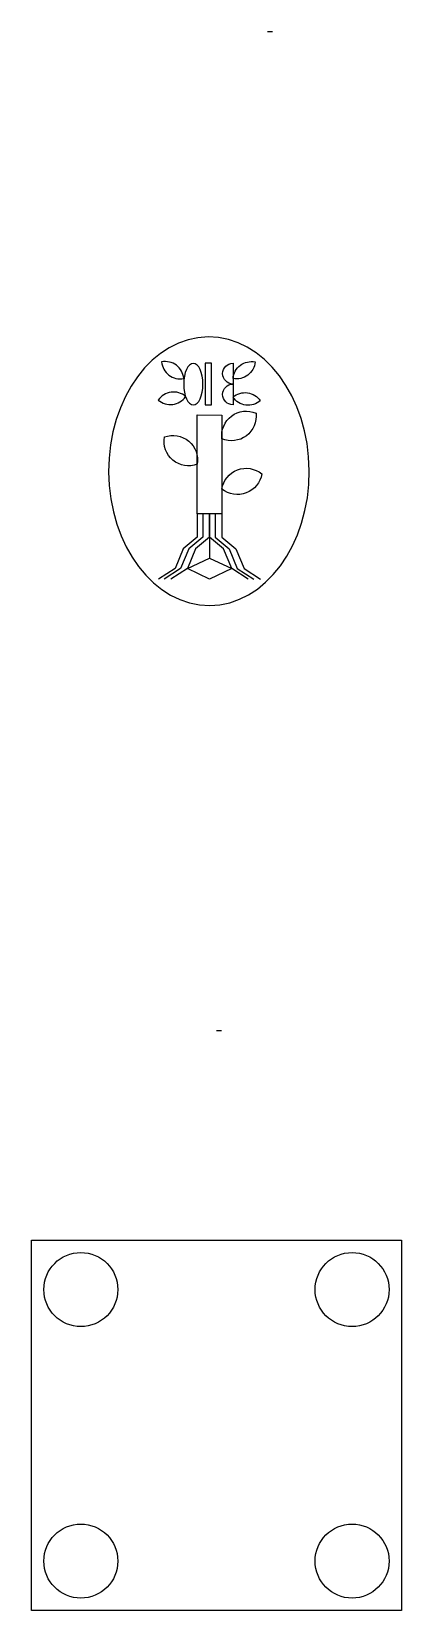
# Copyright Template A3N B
# Model space of a CAD drawing. Header units: millimetres. Extents: x 173 to 248, y 58 to 377.
import ezdxf

# ---------------------------------------------------------------- set-up
doc = ezdxf.new("R2010")
doc.units = ezdxf.units.MM
doc.header["$LTSCALE"] = 0.5
doc.layers.get('0').update_dxf_attribs({"color": 250})

msp = doc.modelspace()

# ---------------------------------------------------------------- linework, layer by layer
at = {"linetype": 'Continuous'}
msp.add_line((208.85, 274.91, -23), (208.85, 270.66, -23), dxfattribs=at)
for points in [[(220.59, 377.34), (221.63, 377.34)], [(210.26, 175.02), (211.3, 175.02)]]:
    msp.add_lwpolyline(points, dxfattribs=at)
at = {"linetype": 'Continuous', "elevation": -23}
for points in [[(199.14, 310.42, 0.447214), (203.61, 307.07, 0.447214)], [(218.09, 310.42, -0.447214), (213.61, 307.07, -0.447214)], [(213.61, 301.74, -1), (213.61, 305.95, -1), (213.61, 310.16)], [(198.45, 302.69, 0.447214), (203.99, 303.43, 0.447214)], [(219.15, 302.56, -0.447214), (213.61, 303.3, -0.447214)], [(218.28, 300.05, -0.57735), (211.35, 294.86, -0.57735)], [(206.35, 289.68, -0.57735), (199.69, 295.23, -0.57735)], [(219.44, 287.75, -0.57735), (211.35, 284.68, -0.57735)]]:
    msp.add_lwpolyline(points, format="xyb", close=True, dxfattribs=at)
for points in [[(209.24, 310.16), (207.99, 310.16), (207.99, 301.73), (209.24, 301.76)], [(211.35, 279.68), (206.35, 279.68), (206.35, 299.68), (211.35, 299.66)], [(208.85, 266.41), (204.35, 268.57), (208.85, 270.66), (213.34, 268.57)]]:
    msp.add_lwpolyline(points, close=True, dxfattribs=at)
for points in [[(206.35, 279.68), (206.35, 274.91), (203.53, 272.54), (201.85, 268.57), (198.51, 266.41)], [(207.47, 279.68), (207.47, 274.91), (204.65, 272.54), (202.97, 268.57), (199.63, 266.41)], [(216.69, 266.41), (213.34, 268.57), (211.66, 272.54), (208.85, 274.91), (208.85, 279.68), (208.85, 274.91), (206.03, 272.54), (204.35, 268.57), (201.01, 266.41)], [(209.98, 279.68), (209.98, 274.91), (212.8, 272.54), (214.47, 268.57), (217.82, 266.41)], [(211.35, 279.68), (211.35, 274.91), (214.16, 272.54), (215.84, 268.57), (219.19, 266.41)]]:
    msp.add_lwpolyline(points, dxfattribs=at)
at = {"linetype": 'Continuous'}
msp.add_lwpolyline([(172.76, 132.52), (247.76, 132.52), (247.76, 57.52), (172.76, 57.52)], close=True, dxfattribs=at)
for centre in [(182.76, 122.52), (237.76, 122.52), (182.76, 67.52), (237.76, 67.52)]:
    msp.add_circle(centre, 7.5, dxfattribs=at)
at = {"linetype": 'Continuous', "extrusion": (0, 0, -1)}
for centre, major_axis, ratio in [((208.73, 288.28, -23), (0.15, -27.2), 0.747591), ((205.56, 305.92, -23), (0, -4.2), 0.464886)]:
    msp.add_ellipse(centre, major_axis=major_axis, ratio=ratio, dxfattribs=at)

doc.saveas('drawing.dxf')
